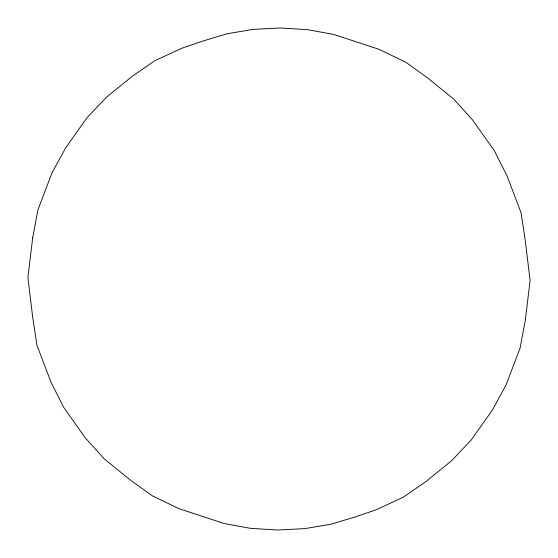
<?xml version="1.0" encoding="UTF-8"?>
<svg xmlns="http://www.w3.org/2000/svg" width="558" height="558" viewBox="0 0 558 558"><rect width="100%" height="100%" fill="white"/><g stroke="black" fill="none" stroke-linecap="round" stroke-linejoin="round"><path stroke-width="0.84" d="M32.727 237.513L27.9 277.479L32.727 317.509L36.954 345.276L50.994 382.216L63.745 407.424L85.276 437.877L104.193 458.829L130.335 480.04L152.139 495.706L178.811 508.617L224.267 523.571L250.354 528.307L277.542 530.023L304.787 528.635L331.034 524.213L355.293 516.917L376.099 509.81L403.239 497.227L425.601 481.826L451.38 460.929L471.05 440.206L492.4 410.011L506.057 384.971L520.042 348.199L525.273 320.487L530.1 280.521L525.273 240.491L521.046 212.724L507.006 175.784L494.255 150.576L472.724 120.123L453.807 99.171L427.665 77.96L405.861 62.294L379.189 49.383L333.733 34.429L307.646 29.693L280.458 27.977L253.213 29.365L226.966 33.787L202.707 41.083L181.901 48.19L154.761 60.773L132.399 76.174L106.62 97.071L86.95 117.794L65.6 147.989L51.943 173.029L37.958 209.801L32.727 237.513"/></g></svg>
